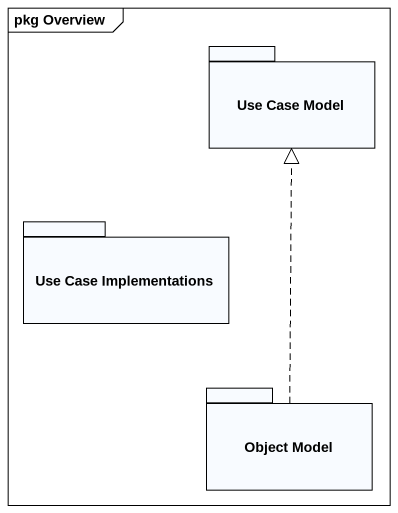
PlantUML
@startuml
mainframe pkg Overview
package "Use Case Model" as Use_Case_Model {
}
package "Use Case Implementations" as Use_Case_Implementations {
}
package "Object Model" as Object_Model {
}
Object_Model .up.|> Use_Case_Model
@enduml
